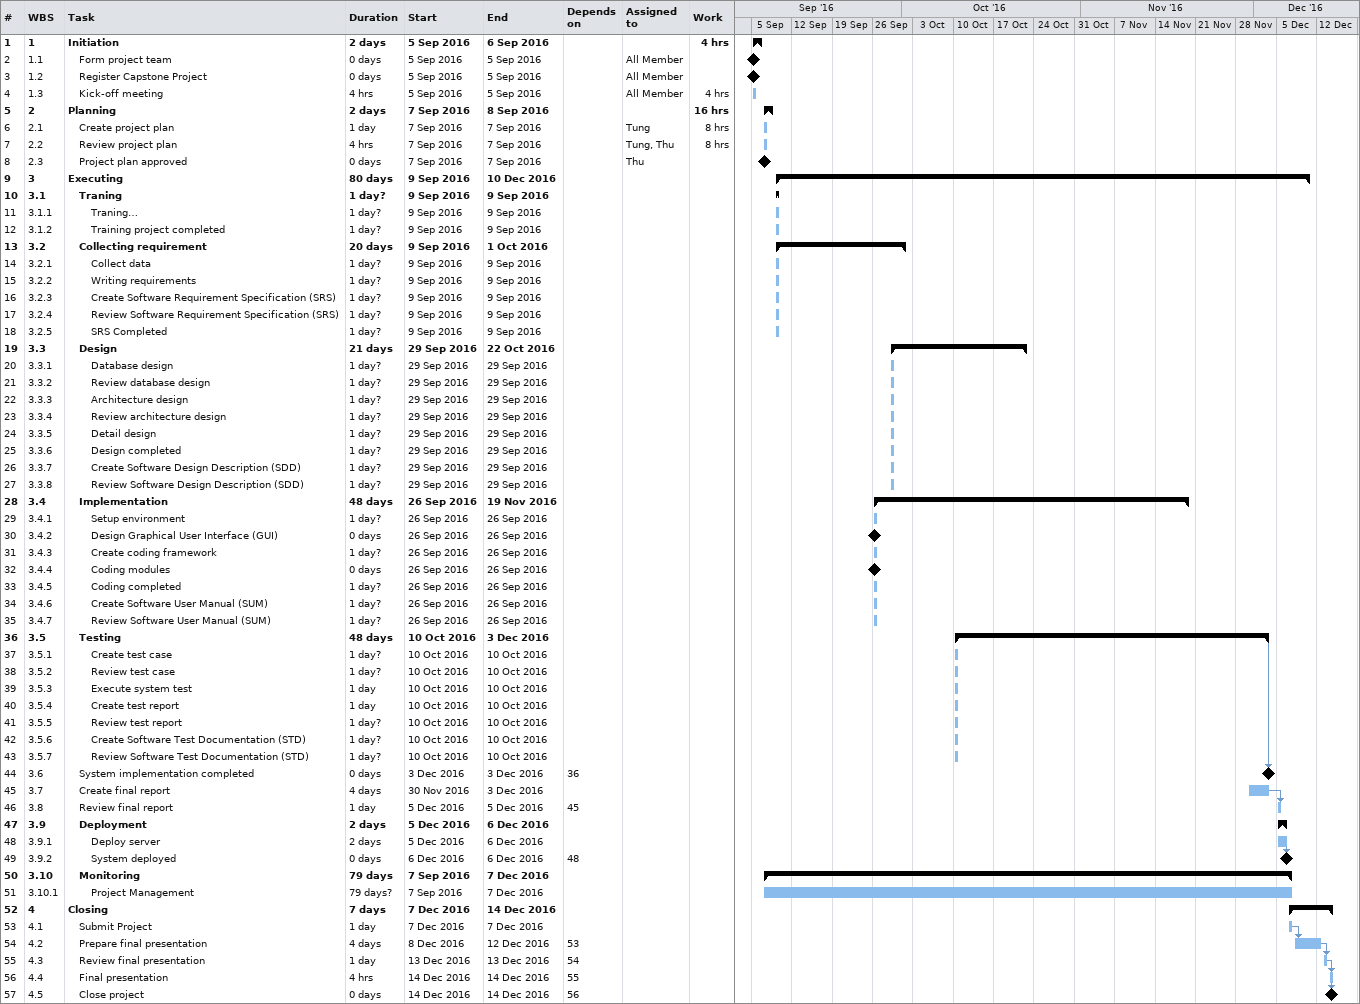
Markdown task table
| ID | WBS | Task | Duration | Start | Finish | Predecessors | Resources | Work (h) |
|---|---|---|---|---|---|---|---|---|
| 1 | 1 | **Initiation** | 2d | 2016-09-05 | 2016-09-06 |  |  | 4 |
| 2 | 1.1 | Form project team | 0d | 2016-09-05 | 2016-09-05 |  | All Member |  |
| 3 | 1.2 | Register Capstone Project | 0d | 2016-09-05 | 2016-09-05 |  | All Member |  |
| 4 | 1.3 | Kick-off meeting | 4h | 2016-09-05 | 2016-09-05 |  | All Member | 4 |
| 5 | 2 | **Planning** | 2d | 2016-09-07 | 2016-09-08 |  |  | 16 |
| 6 | 2.1 | Create project plan | 1d | 2016-09-07 | 2016-09-07 |  | Tung | 8 |
| 7 | 2.2 | Review project plan | 4h | 2016-09-07 | 2016-09-07 |  | Tung, Thu | 8 |
| 8 | 2.3 | Project plan approved | 0d | 2016-09-07 | 2016-09-07 |  | Thu |  |
| 9 | 3 | **Executing** | 80d | 2016-09-09 | 2016-12-10 |  |  |  |
| 10 | 3.1 | **Traning** | 1d? | 2016-09-09 | 2016-09-09 |  |  |  |
| 11 | 3.1.1 | Traning… | 1d? | 2016-09-09 | 2016-09-09 |  |  |  |
| 12 | 3.1.2 | Training project completed | 1d? | 2016-09-09 | 2016-09-09 |  |  |  |
| 13 | 3.2 | **Collecting requirement** | 20d | 2016-09-09 | 2016-10-01 |  |  |  |
| 14 | 3.2.1 | Collect data | 1d? | 2016-09-09 | 2016-09-09 |  |  |  |
| 15 | 3.2.2 | Writing requirements | 1d? | 2016-09-09 | 2016-09-09 |  |  |  |
| 16 | 3.2.3 | Create Software Requirement Specification (SRS) | 1d? | 2016-09-09 | 2016-09-09 |  |  |  |
| 17 | 3.2.4 | Review Software Requirement Specification (SRS) | 1d? | 2016-09-09 | 2016-09-09 |  |  |  |
| 18 | 3.2.5 | SRS Completed | 1d? | 2016-09-09 | 2016-09-09 |  |  |  |
| 19 | 3.3 | **Design** | 21d | 2016-09-29 | 2016-10-22 |  |  |  |
| 20 | 3.3.1 | Database design | 1d? | 2016-09-29 | 2016-09-29 |  |  |  |
| 21 | 3.3.2 | Review database design | 1d? | 2016-09-29 | 2016-09-29 |  |  |  |
| 22 | 3.3.3 | Architecture design | 1d? | 2016-09-29 | 2016-09-29 |  |  |  |
| 23 | 3.3.4 | Review architecture design | 1d? | 2016-09-29 | 2016-09-29 |  |  |  |
| 24 | 3.3.5 | Detail design | 1d? | 2016-09-29 | 2016-09-29 |  |  |  |
| 25 | 3.3.6 | Design completed | 1d? | 2016-09-29 | 2016-09-29 |  |  |  |
| 26 | 3.3.7 | Create Software Design Description (SDD) | 1d? | 2016-09-29 | 2016-09-29 |  |  |  |
| 27 | 3.3.8 | Review Software Design Description (SDD) | 1d? | 2016-09-29 | 2016-09-29 |  |  |  |
| 28 | 3.4 | **Implementation** | 48d | 2016-09-26 | 2016-11-19 |  |  |  |
| 29 | 3.4.1 | Setup environment | 1d? | 2016-09-26 | 2016-09-26 |  |  |  |
| 30 | 3.4.2 | Design Graphical User Interface (GUI) | 0d | 2016-09-26 | 2016-09-26 |  |  |  |
| 31 | 3.4.3 | Create coding framework | 1d? | 2016-09-26 | 2016-09-26 |  |  |  |
| 32 | 3.4.4 | Coding modules | 0d | 2016-09-26 | 2016-09-26 |  |  |  |
| 33 | 3.4.5 | Coding completed | 1d? | 2016-09-26 | 2016-09-26 |  |  |  |
| 34 | 3.4.6 | Create Software User Manual (SUM) | 1d? | 2016-09-26 | 2016-09-26 |  |  |  |
| 35 | 3.4.7 | Review Software User Manual (SUM) | 1d? | 2016-09-26 | 2016-09-26 |  |  |  |
| 36 | 3.5 | **Testing** | 48d | 2016-10-10 | 2016-12-03 |  |  |  |
| 37 | 3.5.1 | Create test case | 1d? | 2016-10-10 | 2016-10-10 |  |  |  |
| 38 | 3.5.2 | Review test case | 1d? | 2016-10-10 | 2016-10-10 |  |  |  |
| 39 | 3.5.3 | Execute system test | 1d | 2016-10-10 | 2016-10-10 |  |  |  |
| 40 | 3.5.4 | Create test report | 1d | 2016-10-10 | 2016-10-10 |  |  |  |
| 41 | 3.5.5 | Review test report | 1d? | 2016-10-10 | 2016-10-10 |  |  |  |
| 42 | 3.5.6 | Create Software Test Documentation (STD) | 1d? | 2016-10-10 | 2016-10-10 |  |  |  |
| 43 | 3.5.7 | Review Software Test Documentation (STD) | 1d? | 2016-10-10 | 2016-10-10 |  |  |  |
| 44 | 3.6 | System implementation completed | 0d | 2016-12-03 | 2016-12-03 | 36 |  |  |
| 45 | 3.7 | Create final report | 4d | 2016-11-30 | 2016-12-03 |  |  |  |
| 46 | 3.8 | Review final report | 1d | 2016-12-05 | 2016-12-05 | 45 |  |  |
| 47 | 3.9 | **Deployment** | 2d | 2016-12-05 | 2016-12-06 |  |  |  |
| 48 | 3.9.1 | Deploy server | 2d | 2016-12-05 | 2016-12-06 |  |  |  |
| 49 | 3.9.2 | System deployed | 0d | 2016-12-06 | 2016-12-06 | 48 |  |  |
| 50 | 3.10 | **Monitoring** | 79d | 2016-09-07 | 2016-12-07 |  |  |  |
| 51 | 3.10.1 | Project Management | 79d? | 2016-09-07 | 2016-12-07 |  |  |  |
| 52 | 4 | **Closing** | 7d | 2016-12-07 | 2016-12-14 |  |  |  |
| 53 | 4.1 | Submit Project | 1d | 2016-12-07 | 2016-12-07 |  |  |  |
| 54 | 4.2 | Prepare final presentation | 4d | 2016-12-08 | 2016-12-12 | 53 |  |  |
| 55 | 4.3 | Review final presentation | 1d | 2016-12-13 | 2016-12-13 | 54 |  |  |
| 56 | 4.4 | Final presentation | 4h | 2016-12-14 | 2016-12-14 | 55 |  |  |
| 57 | 4.5 | Close project | 0d | 2016-12-14 | 2016-12-14 | 56 |  |  |
